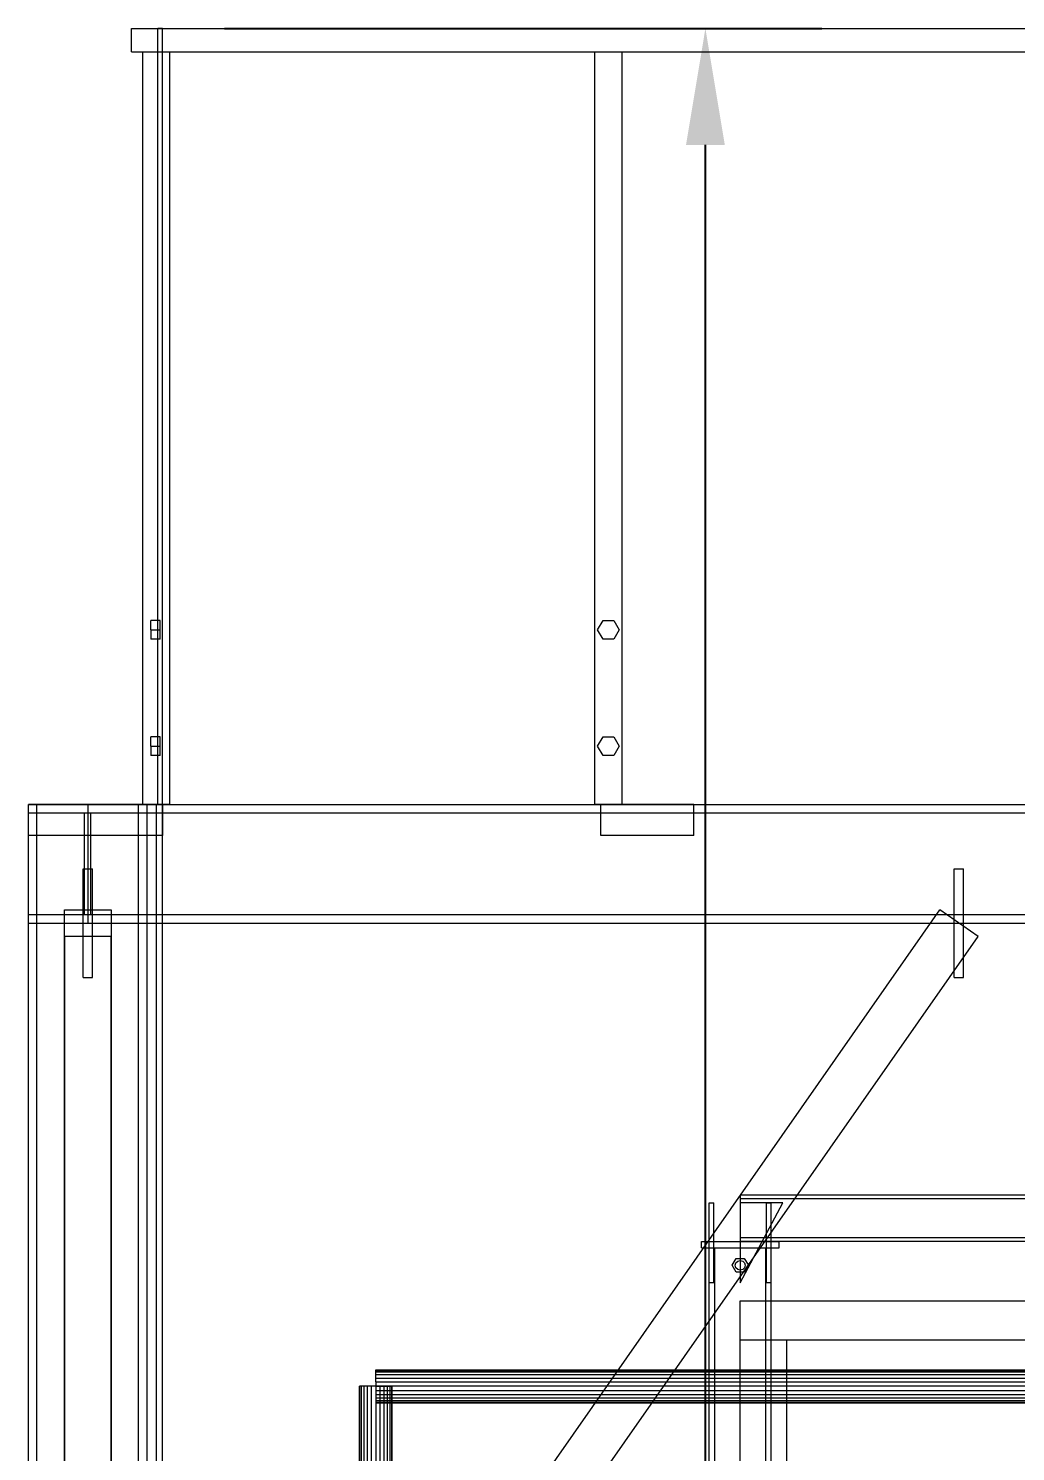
# Model space of a CAD drawing. Header units: millimetres. Extents: x -1970 to 34302, y -65268 to 6837.
# Drawn here: x -1898 to -625, y -33534 to -31700 of the extents above; entities that cross this region are included whole.
import ezdxf

# ---------------------------------------------------------------- set-up
doc = ezdxf.new("R2010")
doc.units = ezdxf.units.MM
for name, color, linetype, lineweight in [('COTAS_O', 1, 'Continuous', 0), ('frontal_C01', 7, 'Continuous', 0), ('frontal_mezcladora', 7, 'Continuous', 0), ('frontal_tolva', 7, 'Continuous', 0)]:
    doc.layers.add(name, color=color, linetype=linetype, lineweight=lineweight)
doc.dimstyles.new('R19_100', dxfattribs={"dimtxt": 250, "dimasz": 150, "dimexe": 150, "dimexo": 80, "dimgap": 100, "dimtad": 1, "dimtih": 1, "dimtoh": 1, "dimdsep": 46, "dimcen": 0.09, "dimadec": 0, "dimazin": 0, "dimtfac": 1, "dimtdec": 4, "dimtofl": 0, "dimtmove": 0, "dimatfit": 3, "dimfxl": 1, "dimtolj": 1, "dimtzin": 0, "dimarcsym": 0})

# ---------------------------------------------------------------- blocks, each defined once
blk = doc.blocks.new('*D34')
at = {"layer": 'COTAS_O', "color": 0, "lineweight": -2, "transparency": 16777216}
for p, q in [((-1645, -31700), (-875, -31700)), ((-1025, -34250), (-1025, -31850)), ((-1645, -34400), (-875, -34400))]:
    blk.add_line(p, q, dxfattribs=at)
at = {"layer": 'COTAS_O', "color": 0, "transparency": 16777216}
for points in [[(-1050, -31850), (-1000, -31850), (-1025, -31700)], [(-1050, -34250), (-1000, -34250), (-1025, -34400)]]:
    blk.add_solid(points, dxfattribs=at)
at = {"layer": 'Defpoints', "color": 0, "transparency": 16777216}
for p in [(-1725, -31700), (-1025, -31700), (-1725, -34400)]:
    blk.add_point(p, dxfattribs=at)

msp = doc.modelspace()

# ---------------------------------------------------------------- linework, layer by layer
at = {"layer": 'frontal_C01'}
for p, q in [((-1020, -33316.654), (-1020, -33213.654)), ((-1020, -33213.654), (-1014, -33213.654)), ((-1014, -33316.654), (-1014, -33213.654)), ((-980, -33203.654), (-980, -33208.654)), ((980, -33203.654), (-980, -33203.654)), ((980, -33208.654), (-980, -33208.654)), ((-980, -33208.654), (-980, -33258.654)), ((-980, -33316.654), (-925, -33213.654)), ((-925, -33213.654), (-980, -33213.654)), ((-980, -33213.654), (-980, -33316.654)), ((-946, -33316.654), (-946, -33213.654)), ((-946, -33213.654), (-940, -33213.654)), ((-940, -33316.654), (-940, -33213.654)), ((-1030, -33263.654), (-930, -33263.654)), ((-1030, -33271.654), (-1030, -33263.654)), ((-980, -33258.654), (-980, -33263.654)), ((980, -33258.654), (-980, -33258.654)), ((980, -33263.654), (-980, -33263.654)), ((-930, -33271.654), (-930, -33263.654)), ((-1030, -33271.654), (-930, -33271.654)), ((-1020, -33271.654), (-1013, -33271.654)), ((-1020, -35975), (-1020, -33271.654)), ((-1013, -35975), (-1013, -33271.654)), ((-1013, -33271.654), (-947, -33271.654)), ((-990.4, -33294.154), (-985.2, -33285.148)), ((-985.543, -33290.954), (-983.2, -33288.612)), ((-985.2, -33285.148), (-974.8, -33285.148)), ((-983.2, -33288.612), (-980, -33287.754)), ((-980, -33287.754), (-976.8, -33288.612)), ((-976.8, -33288.612), (-974.457, -33290.954)), ((-974.8, -33285.148), (-969.6, -33294.154)), ((-947, -33271.654), (-940, -33271.654)), ((-947, -35975), (-947, -33271.654)), ((-940, -35975), (-940, -33271.654)), ((-985.2, -33303.161), (-990.4, -33294.154)), ((-986.4, -33294.154), (-985.543, -33290.954)), ((-985.543, -33297.354), (-986.4, -33294.154)), ((-983.2, -33299.697), (-985.543, -33297.354)), ((-974.8, -33303.161), (-985.2, -33303.161)), ((-980, -33300.554), (-983.2, -33299.697)), ((-976.8, -33299.697), (-980, -33300.554)), ((-974.457, -33297.354), (-976.8, -33299.697)), ((-969.6, -33294.154), (-974.8, -33303.161)), ((-974.457, -33290.954), (-973.6, -33294.154)), ((-973.6, -33294.154), (-974.457, -33297.354)), ((-1014, -33316.654), (-1020, -33316.654)), ((-940, -33316.654), (-946, -33316.654))]:
    msp.add_line(p, q, dxfattribs=at)
at = {"layer": 'frontal_mezcladora'}
for p, q in [((-980, -33340), (-80, -33340)), ((-980, -33390), (-980, -33340)), ((-980, -33390), (-920, -33390)), ((-980, -35980), (-980, -33390)), ((-980, -33390), (-80, -33390)), ((-920, -35980), (-920, -33390)), ((-1450, -33429.522), (-1450, -33428.8)), ((-1450, -33428.8), (-160, -33428.8)), ((-1450, -33431.64), (-1450, -33429.522)), ((-1450, -33429.522), (-160, -33429.522)), ((-1450, -33435.009), (-1450, -33431.64)), ((-1450, -33431.64), (-160, -33431.64)), ((-1450, -33439.4), (-1450, -33435.009)), ((-1450, -33435.009), (-160, -33435.009)), ((-1470.478, -33450), (-1471.2, -33450)), ((-1471.2, -34900), (-1471.2, -33450)), ((-1468.36, -33450), (-1470.478, -33450)), ((-1470.478, -34900), (-1470.478, -33450)), ((-1464.991, -33450), (-1468.36, -33450)), ((-1468.36, -34900), (-1468.36, -33450)), ((-1460.6, -33450), (-1464.991, -33450)), ((-1464.991, -34900), (-1464.991, -33450)), ((-1455.487, -33450), (-1460.6, -33450)), ((-1460.6, -34900), (-1460.6, -33450)), ((-1450, -33450), (-1455.487, -33450)), ((-1455.487, -34900), (-1455.487, -33450)), ((-1450, -33444.513), (-1450, -33439.4)), ((-1450, -33439.4), (-160, -33439.4)), ((-1450, -33444.513), (-1450, -33450)), ((-1450, -33444.513), (-160, -33444.513)), ((-1450, -33450), (-1444.513, -33450)), ((-1450, -33450), (-1450, -34900)), ((-1450, -33450), (-1450, -33455.487)), ((-160, -33450), (-1450, -33450)), ((-1444.513, -33450), (-1439.4, -33450)), ((-1444.513, -34900), (-1444.513, -33450)), ((-1439.4, -33450), (-1435.009, -33450)), ((-1439.4, -34900), (-1439.4, -33450)), ((-1435.009, -33450), (-1431.64, -33450)), ((-1435.009, -34900), (-1435.009, -33450)), ((-1431.64, -33450), (-1429.522, -33450)), ((-1431.64, -34900), (-1431.64, -33450)), ((-1429.522, -33450), (-1428.8, -33450)), ((-1429.522, -34900), (-1429.522, -33450)), ((-1428.8, -34900), (-1428.8, -33450)), ((-1450, -33455.487), (-1450, -33460.6)), ((-1450, -33455.487), (-160, -33455.487)), ((-1450, -33460.6), (-1450, -33464.991)), ((-1450, -33460.6), (-160, -33460.6)), ((-1450, -33464.991), (-1450, -33468.36)), ((-1450, -33464.991), (-160, -33464.991)), ((-1450, -33468.36), (-1450, -33470.478)), ((-1450, -33468.36), (-160, -33468.36)), ((-1450, -33470.478), (-1450, -33471.2)), ((-1450, -33470.478), (-160, -33470.478)), ((-1450, -33471.2), (-160, -33471.2))]:
    msp.add_line(p, q, dxfattribs=at)
at = {"layer": 'frontal_tolva'}
for p, q in [((-1765, -31700), (-1725, -31700)), ((-1765, -31730), (-1765, -31700)), ((-1731, -32700), (-1731, -31700)), ((-1725, -31700), (-1731, -31700)), ((-1725, -31700), (1725, -31700)), ((-1725, -32700), (-1725, -31700)), ((-1725, -31730), (-1725, -31700)), ((-1765, -31730), (-1725, -31730)), ((-1750.5, -32700), (-1750.5, -31730)), ((-1750.5, -31730), (-1715.5, -31730)), ((-1725, -31730), (1725, -31730)), ((-1715.5, -32700), (-1715.5, -31730)), ((-1167.5, -32700), (-1167.5, -31730)), ((-1167.5, -31730), (-1132.5, -31730)), ((-1132.5, -32700), (-1132.5, -31730)), ((-1740, -32475), (-1740, -32462.876)), ((-1728, -32462.876), (-1740, -32462.876)), ((-1728, -32475), (-1728, -32462.876)), ((-1164, -32475), (-1157, -32462.876)), ((-1157, -32462.876), (-1143, -32462.876)), ((-1143, -32462.876), (-1136, -32475)), ((-1740, -32475), (-1740, -32487.124)), ((-1740, -32475), (-1728, -32475)), ((-1728, -32487.124), (-1728, -32475)), ((-1157, -32487.124), (-1164, -32475)), ((-1136, -32475), (-1143, -32487.124)), ((-1728, -32487.124), (-1740, -32487.124)), ((-1143, -32487.124), (-1157, -32487.124)), ((-1740, -32625), (-1740, -32612.876)), ((-1728, -32612.876), (-1740, -32612.876)), ((-1740, -32625), (-1740, -32637.124)), ((-1740, -32625), (-1728, -32625)), ((-1728, -32625), (-1728, -32612.876)), ((-1728, -32637.124), (-1728, -32625)), ((-1164, -32625), (-1157, -32612.876)), ((-1157, -32637.124), (-1164, -32625)), ((-1157, -32612.876), (-1143, -32612.876)), ((-1143, -32612.876), (-1136, -32625)), ((-1136, -32625), (-1143, -32637.124)), ((-1728, -32637.124), (-1740, -32637.124)), ((-1143, -32637.124), (-1157, -32637.124)), ((-1898, -35980), (-1898, -32700)), ((-1898, -32700), (-1887, -32700)), ((-1898, -32700), (-1745, -32700)), ((-1898, -32711), (-1898, -32700)), ((-1725, -32700), (-1898, -32700)), ((-1898, -32740), (-1898, -32700)), ((-1887, -35980), (-1887, -32700)), ((-1887, -32700), (-1756, -32700)), ((-1821.5, -32700), (1821.5, -32700)), ((-1821.5, -32700), (-1821.5, -32711)), ((-1756, -35980), (-1756, -32700)), ((-1756, -32700), (-1745, -32700)), ((-1715.5, -32700), (-1750.5, -32700)), ((-1745, -35980), (-1745, -32700)), ((-1745, -32711), (-1745, -32700)), ((-1733, -33600), (-1733, -32700)), ((-1725, -32700), (-1733, -32700)), ((-1725, -32700), (-1731, -32700)), ((-1725, -32700), (1725, -32700)), ((-1725, -33600), (-1725, -32700)), ((-1725, -32700), (-1725, -32740)), ((-1132.5, -32700), (-1167.5, -32700)), ((-1040, -32700), (-1160, -32700)), ((-1160, -32740), (-1160, -32700)), ((-1040, -32740), (-1040, -32700)), ((-1898, -32711), (-1745, -32711)), ((-1825.5, -32711), (-1817.5, -32711)), ((-1825.5, -32842), (-1825.5, -32711)), ((-1821.5, -32711), (1821.5, -32711)), ((-1821.5, -32711), (-1821.5, -32842)), ((-1817.5, -32842), (-1817.5, -32711)), ((-1725, -32740), (-1898, -32740)), ((-1040, -32740), (-1160, -32740)), ((-1827.5, -32783), (-1815.5, -32783)), ((-1827.5, -32923), (-1827.5, -32783)), ((-1815.5, -32923), (-1815.5, -32783)), ((-704, -32783), (-692, -32783)), ((-704, -32923), (-704, -32783)), ((-692, -32923), (-692, -32783)), ((-1898, -32842), (-1745, -32842)), ((-1898, -32853), (-1898, -32842)), ((-1851.5, -34332.806), (-1851.5, -32835.806)), ((-1851.5, -32835.806), (-1791.5, -32835.806)), ((-1851.5, -32870.194), (-1851.5, -32835.806)), ((-1825.5, -32842), (-1817.5, -32842)), ((-1821.5, -32842), (1821.5, -32842)), ((-1821.5, -32842), (-1821.5, -32853)), ((-1791.5, -32835.806), (-1791.5, -34332.806)), ((-1791.5, -32835.806), (-1791.5, -32870.194)), ((-1769.584, -34332.806), (-722.584, -32835.806)), ((-1745, -32853), (-1745, -32842)), ((-673.416, -32870.194), (-722.584, -32835.806)), ((-1898, -32853), (-1745, -32853)), ((-1821.5, -32853), (1821.5, -32853)), ((-1791.5, -32870.194), (-1851.5, -32870.194)), ((-1851.5, -32870.194), (-1851.5, -34367.194)), ((-1791.5, -34367.194), (-1791.5, -32870.194)), ((-1720.416, -34367.194), (-673.416, -32870.194)), ((-1827.5, -32923), (-1815.5, -32923)), ((-704, -32923), (-692, -32923))]:
    msp.add_line(p, q, dxfattribs=at)

# ---------------------------------------------------------------- dimensions: what is measured, and where the dimension line sits
at = {"layer": 'COTAS_O'}
dim = msp.add_aligned_dim(p1=(-1725, -34400), p2=(-1725, -31700), distance=-700, text='<> O', dimstyle='R19_100', dxfattribs=at)
dim.commit()
dim.dimension.update_dxf_attribs({"geometry": '*D34', "text_midpoint": (-1025, -33050)})

doc.saveas('drawing.dxf')
